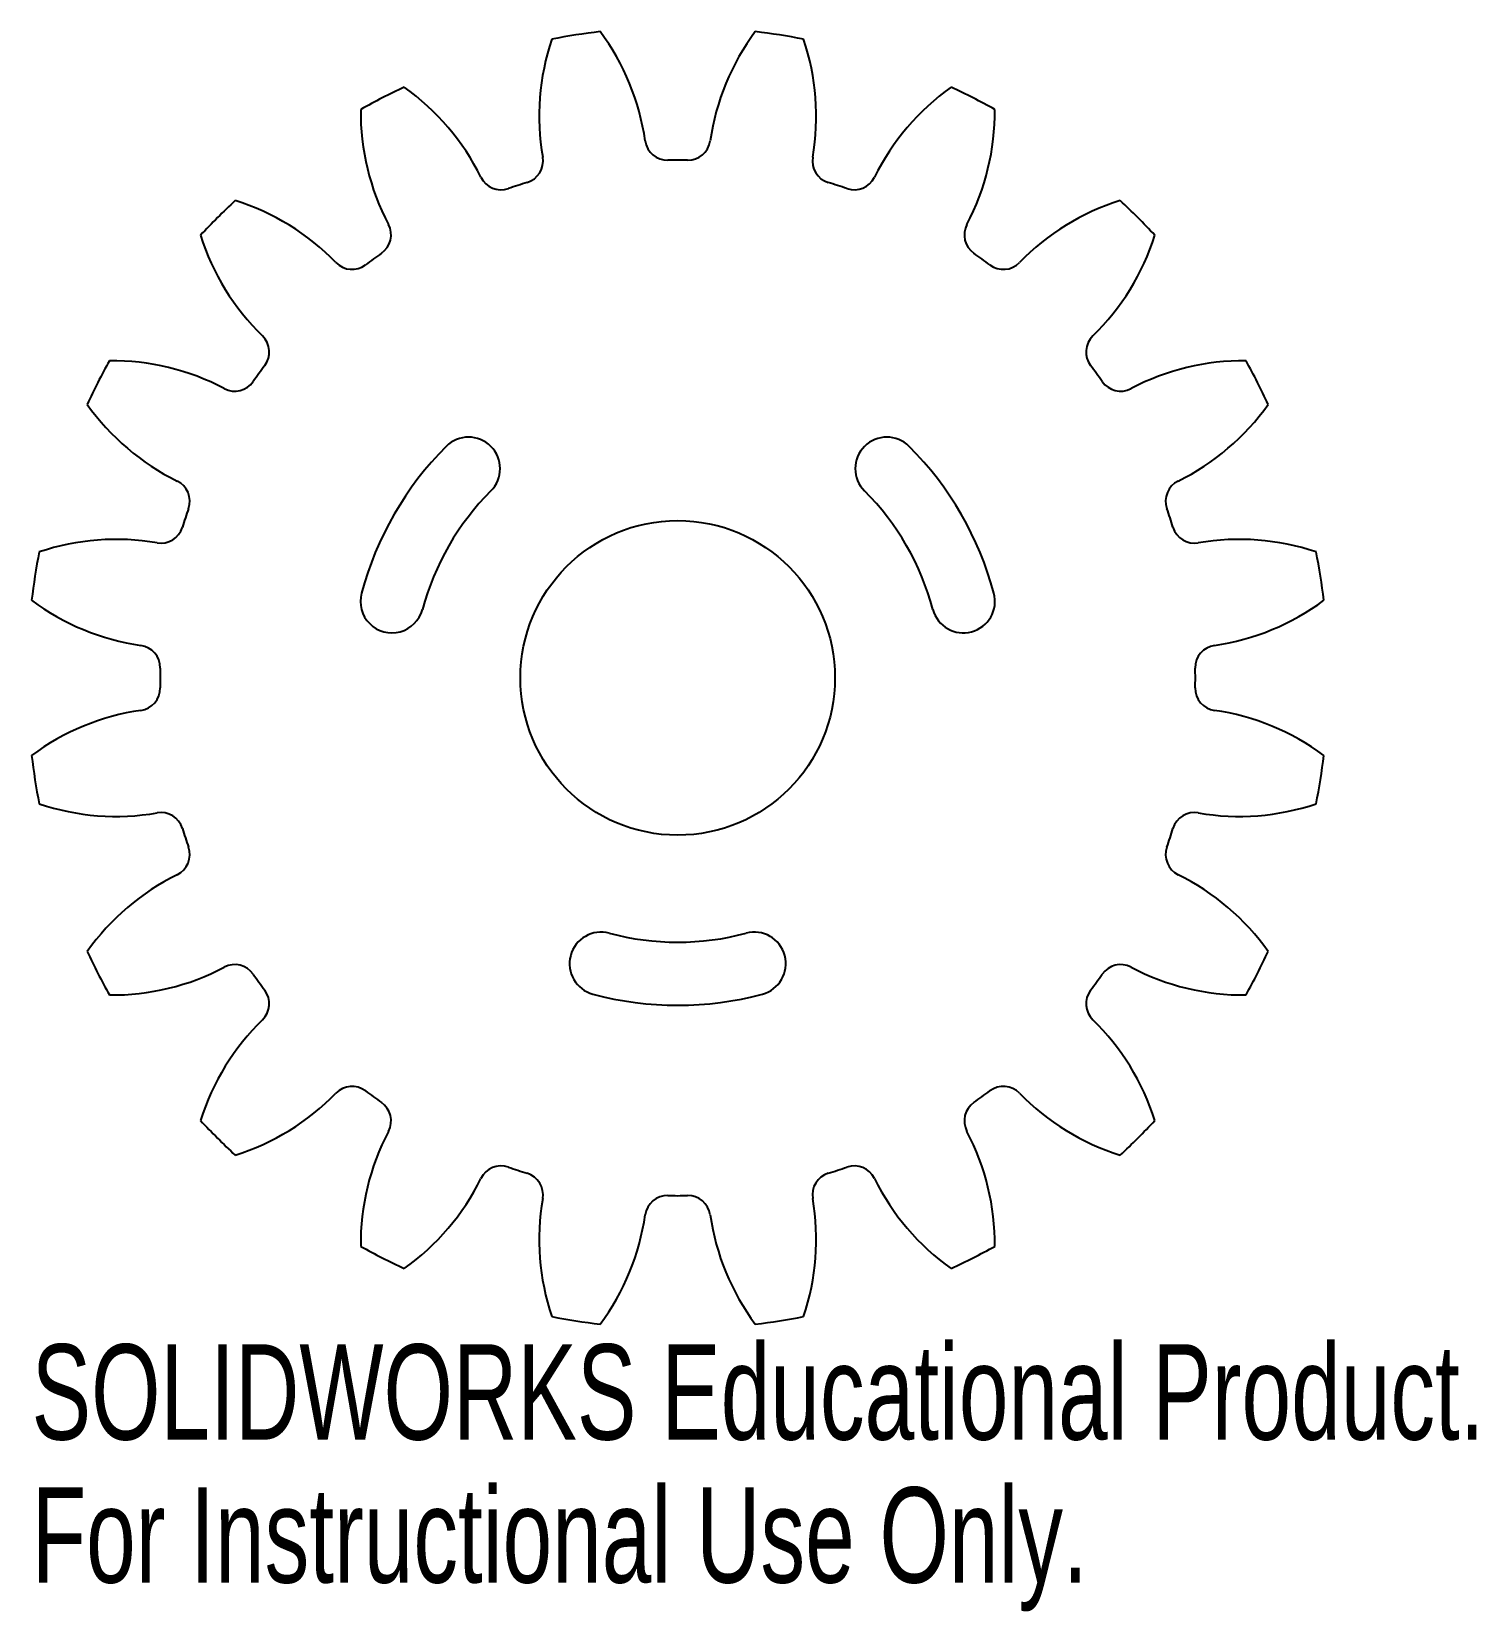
# Model space of a CAD drawing. Header units: millimetres. Extents: x -32.8 to 40.5, y -47.3 to 32.8.
import ezdxf

# ---------------------------------------------------------------- set-up
doc = ezdxf.new("R2010")
doc.units = ezdxf.units.MM
doc.styles.add('SLDTEXTSTYLE0', font='TXT', dxfattribs={"width": 0.7})

msp = doc.modelspace()

# ---------------------------------------------------------------- linework, layer by layer
at = {"color": 7, "linetype": 'Continuous', "lineweight": 25}
msp.add_circle((0, 0), 7.975, dxfattribs=at)
for centre, radius, start, end in [((5.178, 28.48), 12.201, 161.37556, 189.81651), ((0, 0), 33, 96.84553, 101.15447), ((-13.725, 25.486), 12.201, 8.18349, 36.62444), ((13.725, 25.486), 12.201, 143.37556, 171.81651), ((0, 0), 33, 78.84553, 83.15447), ((-5.178, 28.48), 12.201, 350.18349, 18.62444), ((0, 0), 33, 114.84553, 119.15447), ((-20.929, 19.997), 12.201, 26.18349, 54.62444), ((20.929, 19.997), 12.201, 125.37556, 153.81651), ((0, 0), 33, 60.84553, 65.15447), ((-3.876, 28.686), 12.201, 179.37556, 207.81651), ((3.876, 28.686), 12.201, 332.18349, 0.62444), ((-0.52, 27.385), 1.14, 188.18349, 271.08844), ((0.52, 27.385), 1.14, 268.91156, 351.81651), ((-7.968, 26.206), 1.14, 286.91156, 9.81651), ((0, 0), 26.25, 88.91156, 91.08844), ((7.968, 26.206), 1.14, 170.18349, 253.08844), ((-8.957, 25.884), 1.14, 206.18349, 289.08844), ((0, 0), 26.25, 106.91156, 109.08844), ((0, 0), 26.25, 70.91156, 73.08844), ((8.957, 25.884), 1.14, 250.91156, 333.81651), ((0, 0), 33, 132.84553, 137.15447), ((-26.084, 12.551), 12.201, 44.18349, 72.62444), ((26.084, 12.551), 12.201, 107.37556, 135.81651), ((0, 0), 33, 42.84553, 47.15447), ((-12.551, 26.084), 12.201, 197.37556, 225.81651), ((-15.676, 22.461), 1.14, 304.91156, 27.81651), ((15.676, 22.461), 1.14, 152.18349, 235.08844), ((12.551, 26.084), 12.201, 314.18349, 342.62444), ((-16.517, 21.849), 1.14, 224.18349, 307.08844), ((0, 0), 26.25, 124.91156, 127.08844), ((0, 0), 26.25, 52.91156, 55.08844), ((16.517, 21.849), 1.14, 232.91156, 315.81651), ((-21.849, 16.517), 1.14, 322.91156, 45.81651), ((21.849, 16.517), 1.14, 134.18349, 217.08844), ((0, 0), 33, 150.84553, 155.15447), ((-28.686, 3.876), 12.201, 62.18349, 90.62444), ((28.686, 3.876), 12.201, 89.37556, 117.81651), ((0, 0), 33, 24.84553, 29.15447), ((0, 0), 26.25, 142.91156, 145.08844), ((0, 0), 26.25, 34.91156, 37.08844), ((-22.461, 15.676), 1.14, 242.18349, 325.08844), ((22.461, 15.676), 1.14, 214.91156, 297.81651), ((-19.997, 20.929), 12.201, 215.37556, 243.81651), ((19.997, 20.929), 12.201, 296.18349, 324.62444), ((-10.607, 10.607), 1.6, 315, 135), ((10.607, 10.607), 1.6, 45, 225), ((0, 0), 16.6, 135, 165), ((0, 0), 16.6, 15, 45), ((-25.884, 8.957), 1.14, 340.91156, 63.81651), ((25.884, 8.957), 1.14, 116.18349, 199.08844), ((0, 0), 13.4, 135, 165), ((0, 0), 13.4, 15, 45), ((0, 0), 26.25, 160.91156, 163.08844), ((0, 0), 26.25, 16.91156, 19.08844), ((-26.206, 7.968), 1.14, 260.18349, 343.08844), ((26.206, 7.968), 1.14, 196.91156, 279.81651), ((-28.48, -5.178), 12.201, 80.18349, 108.62444), ((28.48, -5.178), 12.201, 71.37556, 99.81651), ((0, 0), 33, 168.84553, 173.15447), ((0, 0), 33, 6.84553, 11.15447), ((-14.489, 3.882), 1.6, 165, 345), ((14.489, 3.882), 1.6, 195, 15), ((-25.486, 13.725), 12.201, 233.37556, 261.81651), ((25.486, 13.725), 12.201, 278.18349, 306.62444), ((-27.385, 0.52), 1.14, 358.91156, 81.81651), ((27.385, 0.52), 1.14, 98.18349, 181.08844), ((0, 0), 26.25, 178.91156, 181.08844), ((0, 0), 26.25, 358.91156, 1.08844), ((-27.385, -0.52), 1.14, 278.18349, 1.08844), ((27.385, -0.52), 1.14, 178.91156, 261.81651), ((-25.486, -13.725), 12.201, 98.18349, 126.62444), ((25.486, -13.725), 12.201, 53.37556, 81.81651), ((0, 0), 33, 186.84553, 191.15447), ((0, 0), 33, 348.84553, 353.15447), ((-28.48, 5.178), 12.201, 251.37556, 279.81651), ((28.48, 5.178), 12.201, 260.18349, 288.62444), ((-26.206, -7.968), 1.14, 16.91156, 99.81651), ((26.206, -7.968), 1.14, 80.18349, 163.08844), ((0, 0), 26.25, 196.91156, 199.08844), ((0, 0), 26.25, 340.91156, 343.08844), ((-25.884, -8.957), 1.14, 296.18349, 19.08844), ((25.884, -8.957), 1.14, 160.91156, 243.81651), ((-19.997, -20.929), 12.201, 116.18349, 144.62444), ((19.997, -20.929), 12.201, 35.37556, 63.81651), ((-3.882, -14.489), 1.6, 75, 255), ((0, 0), 13.4, 255, 285), ((3.882, -14.489), 1.6, 285, 105), ((0, 0), 33, 204.84553, 209.15447), ((0, 0), 33, 330.84553, 335.15447), ((-28.686, -3.876), 12.201, 269.37556, 297.81651), ((-22.461, -15.676), 1.14, 34.91156, 117.81651), ((0, 0), 26.25, 214.91156, 217.08844), ((0, 0), 26.25, 322.91156, 325.08844), ((22.461, -15.676), 1.14, 62.18349, 145.08844), ((28.686, -3.876), 12.201, 242.18349, 270.62444), ((-21.849, -16.517), 1.14, 314.18349, 37.08844), ((21.849, -16.517), 1.14, 142.91156, 225.81651), ((0, 0), 16.6, 255, 285), ((-12.551, -26.084), 12.201, 134.18349, 162.62444), ((12.551, -26.084), 12.201, 17.37556, 45.81651), ((-16.517, -21.849), 1.14, 52.91156, 135.81651), ((16.517, -21.849), 1.14, 44.18349, 127.08844), ((-26.084, -12.551), 12.201, 287.37556, 315.81651), ((0, 0), 26.25, 232.91156, 235.08844), ((-15.676, -22.461), 1.14, 332.18349, 55.08844), ((15.676, -22.461), 1.14, 124.91156, 207.81651), ((0, 0), 26.25, 304.91156, 307.08844), ((26.084, -12.551), 12.201, 224.18349, 252.62444), ((0, 0), 33, 222.84553, 227.15447), ((-3.876, -28.686), 12.201, 152.18349, 180.62444), ((3.876, -28.686), 12.201, 359.37556, 27.81651), ((0, 0), 33, 312.84553, 317.15447), ((-8.957, -25.884), 1.14, 70.91156, 153.81651), ((0, 0), 26.25, 250.91156, 253.08844), ((0, 0), 26.25, 286.91156, 289.08844), ((8.957, -25.884), 1.14, 26.18349, 109.08844), ((-20.929, -19.997), 12.201, 305.37556, 333.81651), ((-7.968, -26.206), 1.14, 350.18349, 73.08844), ((7.968, -26.206), 1.14, 106.91156, 189.81651), ((20.929, -19.997), 12.201, 206.18349, 234.62444), ((5.178, -28.48), 12.201, 170.18349, 198.62444), ((-0.52, -27.385), 1.14, 88.91156, 171.81651), ((0, 0), 26.25, 268.91156, 271.08844), ((0.52, -27.385), 1.14, 8.18349, 91.08844), ((-5.178, -28.48), 12.201, 341.37556, 9.81651), ((-13.725, -25.486), 12.201, 323.37556, 351.81651), ((13.725, -25.486), 12.201, 188.18349, 216.62444), ((0, 0), 33, 240.84553, 245.15447), ((0, 0), 33, 294.84553, 299.15447), ((0, 0), 33, 258.84553, 263.15447), ((0, 0), 33, 276.84553, 281.15447)]:
    msp.add_arc(centre, radius, start, end, dxfattribs=at)

# ---------------------------------------------------------------- texts
at = {"color": 7, "linetype": 'Continuous', "char_height": 4.83362, "attachment_point": 1, "style": 'SLDTEXTSTYLE0'}
for s, insert in [('SOLIDWORKS Educational Product.', (-32.765, -33.784)), ('For Instructional Use Only.', (-32.765, -41.035))]:
    msp.add_mtext(s, dxfattribs=dict(at, insert=insert))

doc.saveas('drawing.dxf')
